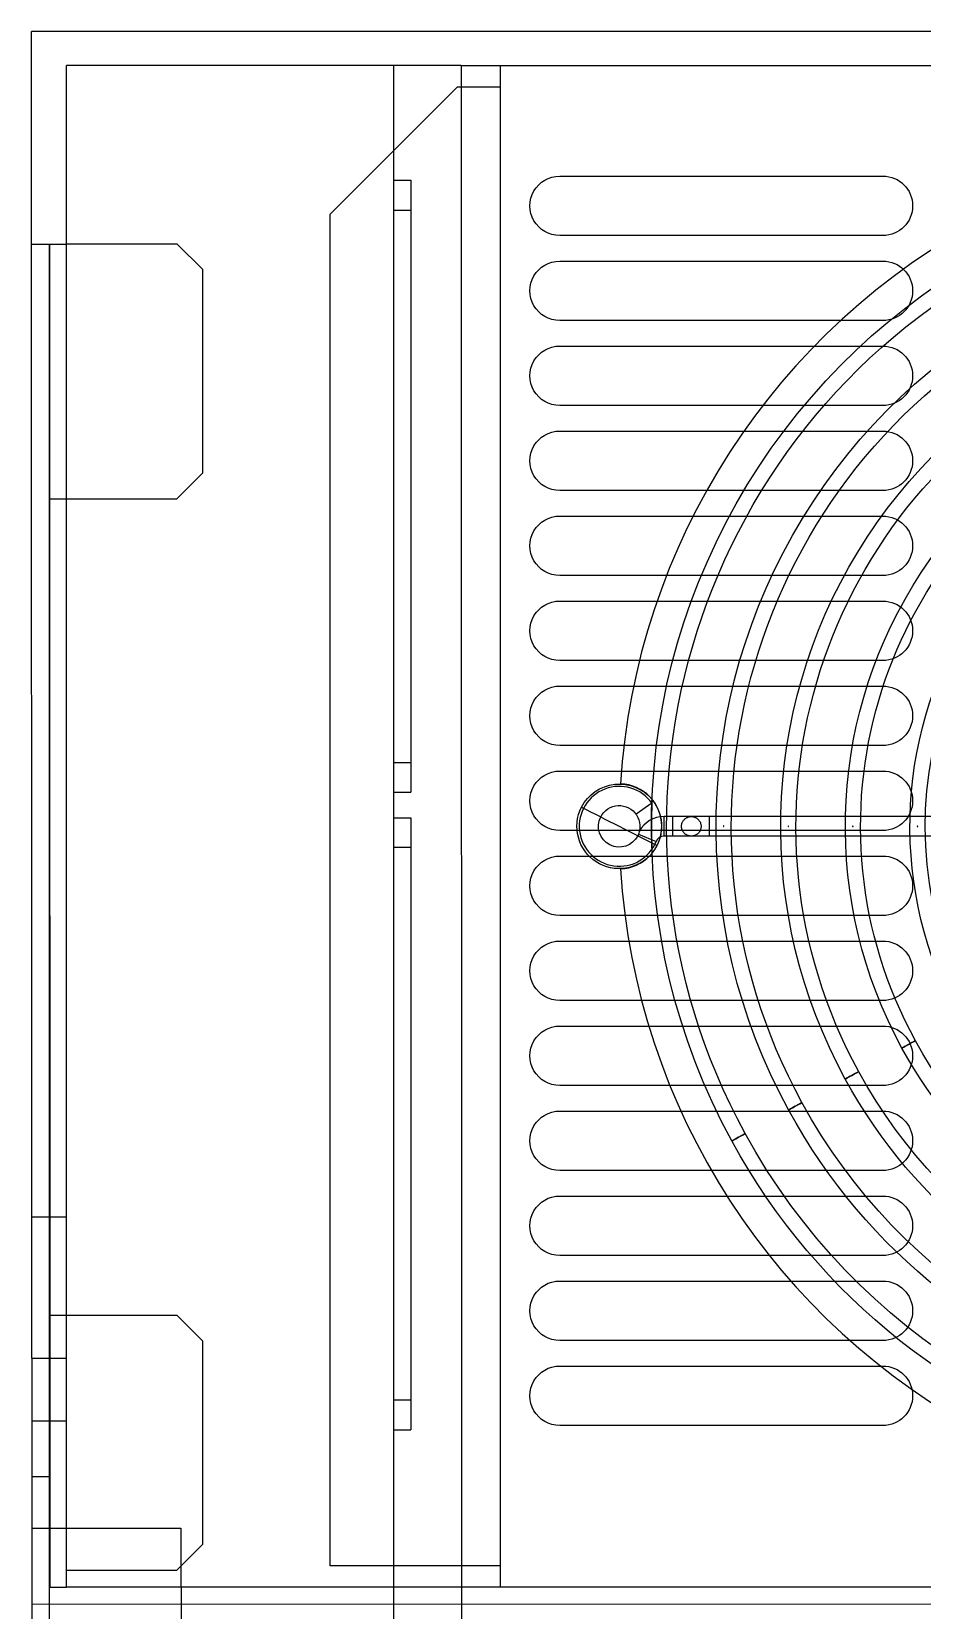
# Model space of a CAD drawing. Extents: x 0 to 320, y 0 to 390.
# Drawn here: x 10.2 to 115, y 204.2 to 390 of the extents above; entities that cross this region are included whole.
import ezdxf

# ---------------------------------------------------------------- set-up
doc = ezdxf.new("R2010")
doc.units = 0
doc.layers.add('-15N-THT. THIẾT BỊ ĐÓNG MỞ', color=40, linetype='CONTINUOUS')

# ---------------------------------------------------------------- blocks, each defined once
blk = doc.blocks.new('06 - N - SC VSD CHIẾU TRÊN ATV630C11~C16N4')
at = {"layer": '-15N-THT. THIẾT BỊ ĐÓNG MỞ'}
for p, q in [((149.59, 390), (-149.78, 390)), ((-149.74, 233.92), (-149.78, 390)), ((-145.68, 207), (-145.68, 386)), ((-99.28, 386), (-145.68, 386)), ((-107.18, 14.97), (-107.18, 386)), ((-99.28, 386), (99.72, 386)), ((-99.28, 386), (-99.2, 65)), ((-94.68, 386), (-94.68, 386)), ((-94.68, 386), (-94.68, 207)), ((-114.68, 368.5), (-99.68, 383.5)), ((-99.68, 383.5), (-94.68, 383.5)), ((-99.68, 383.5), (-99.68, 383.5)), ((-94.68, 383.5), (-94.68, 383.5)), ((-107.18, 372.5), (-105.18, 372.5)), ((-105.18, 372.5), (-105.18, 300.5)), ((-87.68, 373), (-49.68, 373)), ((-87.68, 373), (-87.68, 373)), ((-49.68, 373), (-49.68, 373)), ((-114.68, 209.5), (-114.68, 368.5)), ((-114.68, 368.5), (-114.68, 368.5)), ((-107.18, 369), (-105.18, 369)), ((-49.68, 366), (-87.68, 366)), ((-87.68, 366), (-87.68, 366)), ((-49.68, 366), (-49.68, 366)), ((-149.77, 365), (-149.77, 365)), ((-149.77, 365), (-145.68, 365)), ((-147.68, 365), (-147.68, 365)), ((-147.68, 19.47), (-147.68, 365)), ((-147.68, 365), (-147.64, 207)), ((-145.68, 365), (-145.68, 365)), ((-145.68, 365), (-145.68, 365)), ((-132.65, 365), (-145.68, 365)), ((-132.65, 365), (-132.65, 365)), ((-129.68, 362.04), (-132.65, 365)), ((-87.68, 363), (-49.68, 363)), ((-87.68, 363), (-87.68, 363)), ((-49.68, 363), (-49.68, 363)), ((-129.68, 362.04), (-129.68, 338.06)), ((-129.68, 362.04), (-129.68, 362.04)), ((-49.68, 356), (-87.68, 356)), ((-87.68, 356), (-87.68, 356)), ((-49.68, 356), (-49.68, 356)), ((-87.68, 353), (-49.68, 353)), ((-87.68, 353), (-87.68, 353)), ((-49.68, 353), (-49.68, 353)), ((-49.68, 346), (-87.68, 346)), ((-87.68, 346), (-87.68, 346)), ((-49.68, 346), (-49.68, 346)), ((-87.68, 343), (-49.68, 343)), ((-87.68, 343), (-87.68, 343)), ((-49.68, 343), (-49.68, 343)), ((-132.74, 335), (-129.68, 338.06)), ((-129.68, 338.06), (-129.68, 338.06)), ((-147.68, 335), (-147.68, 335)), ((-147.68, 335), (-147.68, 335)), ((-132.74, 335), (-147.68, 335)), ((-145.68, 335), (-145.68, 335)), ((-132.74, 335), (-132.74, 335)), ((-49.68, 336), (-87.68, 336)), ((-87.68, 336), (-87.68, 336)), ((-49.68, 336), (-49.68, 336)), ((-87.68, 333), (-49.68, 333)), ((-87.68, 333), (-87.68, 333)), ((-49.68, 333), (-49.68, 333)), ((-49.68, 326), (-87.68, 326)), ((-87.68, 326), (-87.68, 326)), ((-49.68, 326), (-49.68, 326)), ((-87.68, 323), (-49.68, 323)), ((-87.68, 323), (-87.68, 323)), ((-49.68, 323), (-49.68, 323)), ((-49.68, 316), (-87.68, 316)), ((-87.68, 316), (-87.68, 316)), ((-49.68, 316), (-49.68, 316)), ((-87.68, 313), (-49.68, 313)), ((-87.68, 313), (-87.68, 313)), ((-49.68, 313), (-49.68, 313)), ((-49.68, 306), (-87.68, 306)), ((-87.68, 306), (-87.68, 306)), ((-49.68, 306), (-49.68, 306)), ((-107.18, 304), (-105.18, 304)), ((-87.68, 303), (-49.68, 303)), ((-87.68, 303), (-87.68, 303)), ((-49.68, 303), (-49.68, 303)), ((-80.53, 301.5), (-80.53, 301.5)), ((-107.18, 300.5), (-105.18, 300.5)), ((-76.85, 299.22), (-78.69, 297.91)), ((-76.83, 299.65), (-76.86, 298.75)), ((-76.83, 299.65), (-76.79, 299.6)), ((-76.79, 299.6), (-76.73, 299.53)), ((-76.73, 299.53), (-76.65, 299.42)), ((-76.65, 299.42), (-76.57, 299.31)), ((-76.57, 299.31), (-76.49, 299.18)), ((-76.49, 299.18), (-76.4, 299.04)), ((-107.18, 297.5), (-105.18, 297.5)), ((-105.18, 297.5), (-105.18, 225.5)), ((-85.13, 298.75), (-85.13, 298.75)), ((-82.86, 297.6), (-82.86, 297.6)), ((-82.86, 297.6), (-82.86, 297.6)), ((-76.88, 297.85), (-76.89, 296.95)), ((-76.86, 298.75), (-76.88, 297.85)), ((-76.4, 299.04), (-76.32, 298.89)), ((-76.32, 298.89), (-76.24, 298.74)), ((-76.24, 298.74), (-76.16, 298.59)), ((-76.16, 298.59), (-76.09, 298.43)), ((-76.09, 298.43), (-76.03, 298.27)), ((-76.03, 298.27), (-75.97, 298.11)), ((-75.97, 298.11), (-75.92, 297.94)), ((-75.92, 297.94), (-75.87, 297.78)), ((-75.87, 297.78), (-75.83, 297.61)), ((-75.83, 297.61), (-75.79, 297.44)), ((-75.79, 297.44), (-75.76, 297.27)), ((-75.76, 297.27), (-75.74, 297.1)), ((-75.41, 295.35), (-75.41, 297.65)), ((-74.36, 297.65), (-75.41, 297.65)), ((-74.36, 295.35), (-74.36, 297.65)), ((-72.21, 297.65), (-74.36, 297.65)), ((-73.16, 297.15), (-73.11, 297.21)), ((-73.11, 297.21), (-73.06, 297.27)), ((-73.06, 297.27), (-73.01, 297.32)), ((-73.01, 297.32), (-72.96, 297.37)), ((-72.96, 297.37), (-72.9, 297.42)), ((-72.9, 297.42), (-72.84, 297.46)), ((-72.84, 297.46), (-72.78, 297.49)), ((-72.78, 297.49), (-72.73, 297.53)), ((-72.73, 297.53), (-72.67, 297.55)), ((-72.67, 297.55), (-72.61, 297.58)), ((-72.61, 297.58), (-72.55, 297.6)), ((-72.55, 297.6), (-72.49, 297.61)), ((-72.49, 297.61), (-72.43, 297.63)), ((-72.43, 297.63), (-72.37, 297.64)), ((-72.37, 297.64), (-72.32, 297.64)), ((-72.32, 297.64), (-72.26, 297.65)), ((-72.26, 297.65), (-72.21, 297.65)), ((-72.21, 297.65), (-72.15, 297.65)), ((-8, 297.65), (-72.21, 297.65)), ((-72.15, 297.65), (-72.1, 297.64)), ((-72.1, 297.64), (-72.04, 297.64)), ((-72.04, 297.64), (-71.98, 297.63)), ((-71.98, 297.63), (-71.92, 297.61)), ((-71.92, 297.61), (-71.86, 297.6)), ((-71.86, 297.6), (-71.81, 297.58)), ((-71.81, 297.58), (-71.75, 297.55)), ((-71.75, 297.55), (-71.69, 297.53)), ((-71.69, 297.53), (-71.63, 297.49)), ((-71.63, 297.49), (-71.57, 297.46)), ((-71.57, 297.46), (-71.51, 297.42)), ((-71.51, 297.42), (-71.46, 297.37)), ((-71.46, 297.37), (-71.4, 297.32)), ((-71.4, 297.32), (-71.35, 297.27)), ((-71.35, 297.27), (-71.3, 297.21)), ((-71.3, 297.21), (-71.26, 297.15)), ((-70.06, 295.35), (-70.06, 297.65)), ((-49.68, 296), (-87.68, 296)), ((-87.68, 296), (-87.68, 296)), ((-78.51, 295.4), (-78.51, 295.4)), ((-78.51, 295.4), (-78.51, 295.4)), ((-78.42, 295.58), (-76.33, 294.73)), ((-76.89, 296.95), (-76.89, 296.05)), ((-76.89, 296.05), (-76.88, 295.15)), ((-75.83, 295.38), (-75.87, 295.22)), ((-75.8, 295.55), (-75.83, 295.38)), ((-75.77, 295.72), (-75.8, 295.55)), ((-75.74, 295.89), (-75.77, 295.72)), ((-75.74, 297.1), (-75.72, 296.93)), ((-75.72, 296.07), (-75.74, 295.89)), ((-75.72, 296.93), (-75.71, 296.75)), ((-75.71, 296.24), (-75.72, 296.07)), ((-75.71, 296.75), (-75.71, 296.58)), ((-75.71, 296.58), (-75.71, 296.41)), ((-75.71, 296.41), (-75.71, 296.24)), ((-74.36, 295.35), (-75.41, 295.35)), ((-72.21, 295.35), (-74.36, 295.35)), ((-73.36, 296.5), (-73.35, 296.59)), ((-73.35, 296.45), (-73.36, 296.5)), ((-73.35, 296.59), (-73.34, 296.68)), ((-73.35, 296.39), (-73.35, 296.45)), ((-73.34, 296.34), (-73.35, 296.39)), ((-73.34, 296.68), (-73.32, 296.77)), ((-73.33, 296.28), (-73.34, 296.34)), ((-73.32, 296.23), (-73.33, 296.28)), ((-73.32, 296.77), (-73.3, 296.85)), ((-73.31, 296.17), (-73.32, 296.23)), ((-73.29, 296.12), (-73.31, 296.17)), ((-73.3, 296.85), (-73.27, 296.93)), ((-73.27, 296.06), (-73.29, 296.12)), ((-73.27, 296.93), (-73.24, 297.01)), ((-73.24, 296.01), (-73.27, 296.06)), ((-73.24, 297.01), (-73.2, 297.08)), ((-73.22, 295.96), (-73.24, 296.01)), ((-73.19, 295.9), (-73.22, 295.96)), ((-73.2, 297.08), (-73.16, 297.15)), ((-73.16, 295.85), (-73.19, 295.9)), ((-73.12, 295.81), (-73.16, 295.85)), ((-73.08, 295.76), (-73.12, 295.81)), ((-73.04, 295.71), (-73.08, 295.76)), ((-73, 295.67), (-73.04, 295.71)), ((-72.96, 295.63), (-73, 295.67)), ((-72.91, 295.59), (-72.96, 295.63)), ((-72.86, 295.55), (-72.91, 295.59)), ((-72.81, 295.52), (-72.86, 295.55)), ((-72.75, 295.49), (-72.81, 295.52)), ((-72.7, 295.46), (-72.75, 295.49)), ((-72.64, 295.43), (-72.7, 295.46)), ((-72.58, 295.41), (-72.64, 295.43)), ((-72.52, 295.39), (-72.58, 295.41)), ((-72.46, 295.38), (-72.52, 295.39)), ((-72.4, 295.37), (-72.46, 295.38)), ((-72.33, 295.36), (-72.4, 295.37)), ((-72.27, 295.35), (-72.33, 295.36)), ((-72.21, 295.35), (-72.27, 295.35)), ((-72.14, 295.35), (-72.21, 295.35)), ((-8, 295.35), (-72.21, 295.35)), ((-72.08, 295.36), (-72.14, 295.35)), ((-72.02, 295.37), (-72.08, 295.36)), ((-71.95, 295.38), (-72.02, 295.37)), ((-71.89, 295.39), (-71.95, 295.38)), ((-71.83, 295.41), (-71.89, 295.39)), ((-71.77, 295.43), (-71.83, 295.41)), ((-71.72, 295.46), (-71.77, 295.43)), ((-71.66, 295.49), (-71.72, 295.46)), ((-71.61, 295.52), (-71.66, 295.49)), ((-71.55, 295.55), (-71.61, 295.52)), ((-71.5, 295.59), (-71.55, 295.55)), ((-71.46, 295.63), (-71.5, 295.59)), ((-71.41, 295.67), (-71.46, 295.63)), ((-71.37, 295.71), (-71.41, 295.67)), ((-71.33, 295.76), (-71.37, 295.71)), ((-71.29, 295.81), (-71.33, 295.76)), ((-71.26, 295.85), (-71.29, 295.81)), ((-71.26, 297.15), (-71.21, 297.08)), ((-71.22, 295.9), (-71.26, 295.85)), ((-71.19, 295.96), (-71.22, 295.9)), ((-71.21, 297.08), (-71.17, 297.01)), ((-71.17, 296.01), (-71.19, 295.96)), ((-71.17, 297.01), (-71.14, 296.93)), ((-71.14, 296.06), (-71.17, 296.01)), ((-71.14, 296.93), (-71.11, 296.85)), ((-71.12, 296.12), (-71.14, 296.06)), ((-71.11, 296.17), (-71.12, 296.12)), ((-71.11, 296.85), (-71.09, 296.77)), ((-71.09, 296.23), (-71.11, 296.17)), ((-71.09, 296.77), (-71.07, 296.68)), ((-71.08, 296.28), (-71.09, 296.23)), ((-71.07, 296.34), (-71.08, 296.28)), ((-71.07, 296.68), (-71.06, 296.59)), ((-71.06, 296.39), (-71.07, 296.34)), ((-71.06, 296.59), (-71.06, 296.5)), ((-71.06, 296.5), (-71.06, 296.45)), ((-71.06, 296.45), (-71.06, 296.39)), ((-68.43, 296.52), (-68.43, 296.52)), ((-68.43, 296.52), (-68.43, 296.51)), ((-68.42, 296.52), (-68.43, 296.52)), ((-68.43, 296.52), (-68.43, 296.52)), ((-68.43, 296.52), (-68.43, 296.52)), ((-68.43, 296.51), (-68.43, 296.51)), ((-68.43, 296.51), (-68.43, 296.51)), ((-68.43, 296.51), (-68.43, 296.51)), ((-68.43, 296.51), (-68.43, 296.51)), ((-68.43, 296.51), (-68.43, 296.5)), ((-68.43, 296.5), (-68.43, 296.5)), ((-68.43, 296.5), (-68.43, 296.5)), ((-68.43, 296.5), (-68.43, 296.5)), ((-68.43, 296.5), (-68.43, 296.5)), ((-68.43, 296.5), (-68.43, 296.49)), ((-68.43, 296.49), (-68.43, 296.49)), ((-68.43, 296.49), (-68.43, 296.49)), ((-68.43, 296.49), (-68.43, 296.49)), ((-68.43, 296.49), (-68.43, 296.48)), ((-68.43, 296.48), (-68.43, 296.48)), ((-68.43, 296.48), (-68.43, 296.48)), ((-68.43, 296.48), (-68.43, 296.48)), ((-68.43, 296.48), (-68.43, 296.48)), ((-68.43, 296.48), (-68.42, 296.48)), ((-68.41, 296.53), (-68.42, 296.53)), ((-68.42, 296.53), (-68.42, 296.53)), ((-68.42, 296.53), (-68.42, 296.53)), ((-68.42, 296.53), (-68.42, 296.53)), ((-68.42, 296.53), (-68.42, 296.53)), ((-68.42, 296.53), (-68.42, 296.52)), ((-68.42, 296.48), (-68.42, 296.47)), ((-68.42, 296.47), (-68.42, 296.47)), ((-68.42, 296.47), (-68.42, 296.47)), ((-68.42, 296.47), (-68.42, 296.47)), ((-68.42, 296.47), (-68.42, 296.47)), ((-68.42, 296.47), (-68.41, 296.47)), ((-68.4, 296.54), (-68.41, 296.54)), ((-68.41, 296.54), (-68.41, 296.54)), ((-68.41, 296.54), (-68.41, 296.54)), ((-68.41, 296.54), (-68.41, 296.53)), ((-68.41, 296.53), (-68.41, 296.53)), ((-68.41, 296.47), (-68.41, 296.47)), ((-68.41, 296.47), (-68.41, 296.46)), ((-68.41, 296.46), (-68.41, 296.46)), ((-68.41, 296.46), (-68.41, 296.46)), ((-68.41, 296.46), (-68.4, 296.46)), ((-68.39, 296.54), (-68.4, 296.54)), ((-68.4, 296.54), (-68.4, 296.54)), ((-68.4, 296.54), (-68.4, 296.54)), ((-68.4, 296.54), (-68.4, 296.54)), ((-68.4, 296.54), (-68.4, 296.54)), ((-68.4, 296.46), (-68.4, 296.46)), ((-68.4, 296.46), (-68.4, 296.46)), ((-68.4, 296.46), (-68.4, 296.46)), ((-68.4, 296.46), (-68.4, 296.46)), ((-68.4, 296.46), (-68.39, 296.46)), ((-68.39, 296.53), (-68.39, 296.54)), ((-68.39, 296.54), (-68.39, 296.54)), ((-68.39, 296.54), (-68.39, 296.54)), ((-68.39, 296.54), (-68.39, 296.54)), ((-68.38, 296.53), (-68.39, 296.53)), ((-68.39, 296.46), (-68.39, 296.47)), ((-68.39, 296.47), (-68.38, 296.47)), ((-68.39, 296.46), (-68.39, 296.46)), ((-68.39, 296.46), (-68.39, 296.46)), ((-68.39, 296.46), (-68.39, 296.46)), ((-68.37, 296.52), (-68.38, 296.53)), ((-68.38, 296.53), (-68.38, 296.53)), ((-68.38, 296.53), (-68.38, 296.53)), ((-68.38, 296.53), (-68.38, 296.53)), ((-68.38, 296.53), (-68.38, 296.53)), ((-68.38, 296.53), (-68.38, 296.53)), ((-68.38, 296.47), (-68.37, 296.48)), ((-68.38, 296.47), (-68.38, 296.47)), ((-68.38, 296.47), (-68.38, 296.47)), ((-68.38, 296.47), (-68.38, 296.47)), ((-68.38, 296.47), (-68.38, 296.47)), ((-68.38, 296.47), (-68.38, 296.47)), ((-68.37, 296.51), (-68.37, 296.52)), ((-68.37, 296.52), (-68.37, 296.52)), ((-68.37, 296.52), (-68.37, 296.52)), ((-68.37, 296.52), (-68.37, 296.52)), ((-68.37, 296.52), (-68.37, 296.52)), ((-68.37, 296.52), (-68.37, 296.52)), ((-68.37, 296.5), (-68.37, 296.51)), ((-68.37, 296.51), (-68.37, 296.51)), ((-68.37, 296.51), (-68.37, 296.51)), ((-68.37, 296.51), (-68.37, 296.51)), ((-68.37, 296.49), (-68.37, 296.5)), ((-68.37, 296.5), (-68.37, 296.5)), ((-68.37, 296.5), (-68.37, 296.5)), ((-68.37, 296.5), (-68.37, 296.5)), ((-68.37, 296.5), (-68.37, 296.5)), ((-68.37, 296.48), (-68.37, 296.49)), ((-68.37, 296.49), (-68.37, 296.49)), ((-68.37, 296.49), (-68.37, 296.49)), ((-68.37, 296.49), (-68.37, 296.49)), ((-68.37, 296.49), (-68.37, 296.49)), ((-68.37, 296.48), (-68.37, 296.48)), ((-68.37, 296.48), (-68.37, 296.48)), ((-68.37, 296.48), (-68.37, 296.48)), ((-68.37, 296.48), (-68.37, 296.48)), ((-60.83, 296.52), (-60.83, 296.52)), ((-60.83, 296.52), (-60.83, 296.51)), ((-60.82, 296.52), (-60.83, 296.52)), ((-60.83, 296.52), (-60.83, 296.52)), ((-60.83, 296.51), (-60.83, 296.51)), ((-60.83, 296.51), (-60.83, 296.51)), ((-60.83, 296.51), (-60.83, 296.51)), ((-60.83, 296.51), (-60.83, 296.51)), ((-60.83, 296.51), (-60.83, 296.5)), ((-60.83, 296.5), (-60.83, 296.5)), ((-60.83, 296.5), (-60.83, 296.5)), ((-60.83, 296.5), (-60.83, 296.5)), ((-60.83, 296.5), (-60.83, 296.5)), ((-60.83, 296.5), (-60.83, 296.49)), ((-60.83, 296.49), (-60.83, 296.49)), ((-60.83, 296.49), (-60.83, 296.49)), ((-60.83, 296.49), (-60.83, 296.49)), ((-60.83, 296.49), (-60.83, 296.49)), ((-60.83, 296.49), (-60.83, 296.48)), ((-60.83, 296.48), (-60.83, 296.48)), ((-60.83, 296.48), (-60.83, 296.48)), ((-60.83, 296.48), (-60.82, 296.48)), ((-60.81, 296.53), (-60.82, 296.53)), ((-60.82, 296.53), (-60.82, 296.53)), ((-60.82, 296.53), (-60.82, 296.53)), ((-60.82, 296.53), (-60.82, 296.53)), ((-60.82, 296.53), (-60.82, 296.52)), ((-60.82, 296.52), (-60.82, 296.52)), ((-60.82, 296.52), (-60.82, 296.52)), ((-60.82, 296.48), (-60.82, 296.48)), ((-60.82, 296.48), (-60.82, 296.48)), ((-60.82, 296.48), (-60.82, 296.47)), ((-60.82, 296.47), (-60.82, 296.47)), ((-60.82, 296.47), (-60.82, 296.47)), ((-60.82, 296.47), (-60.82, 296.47)), ((-60.82, 296.47), (-60.81, 296.47)), ((-60.8, 296.53), (-60.81, 296.53)), ((-60.81, 296.53), (-60.81, 296.53)), ((-60.81, 296.53), (-60.81, 296.53)), ((-60.81, 296.53), (-60.81, 296.53)), ((-60.81, 296.53), (-60.81, 296.53)), ((-60.81, 296.47), (-60.81, 296.47)), ((-60.81, 296.47), (-60.81, 296.47)), ((-60.81, 296.47), (-60.81, 296.47)), ((-60.81, 296.47), (-60.81, 296.47)), ((-60.81, 296.47), (-60.8, 296.47)), ((-60.79, 296.53), (-60.8, 296.54)), ((-60.8, 296.54), (-60.8, 296.54)), ((-60.8, 296.54), (-60.8, 296.54)), ((-60.8, 296.54), (-60.8, 296.54)), ((-60.8, 296.54), (-60.8, 296.53)), ((-60.8, 296.47), (-60.8, 296.46)), ((-60.8, 296.46), (-60.79, 296.47)), ((-60.8, 296.46), (-60.8, 296.46)), ((-60.8, 296.46), (-60.8, 296.46)), ((-60.8, 296.46), (-60.8, 296.46)), ((-60.78, 296.53), (-60.79, 296.53)), ((-60.79, 296.53), (-60.79, 296.53)), ((-60.79, 296.53), (-60.79, 296.53)), ((-60.79, 296.53), (-60.79, 296.53)), ((-60.79, 296.53), (-60.79, 296.53)), ((-60.79, 296.53), (-60.79, 296.53)), ((-60.79, 296.47), (-60.79, 296.47)), ((-60.79, 296.47), (-60.79, 296.47)), ((-60.79, 296.47), (-60.79, 296.47)), ((-60.79, 296.47), (-60.79, 296.47)), ((-60.79, 296.47), (-60.79, 296.47)), ((-60.79, 296.47), (-60.78, 296.47)), ((-60.78, 296.52), (-60.78, 296.53)), ((-60.78, 296.53), (-60.78, 296.53)), ((-60.78, 296.53), (-60.78, 296.53)), ((-60.78, 296.53), (-60.78, 296.53)), ((-60.77, 296.52), (-60.78, 296.52)), ((-60.78, 296.52), (-60.78, 296.52)), ((-60.78, 296.47), (-60.78, 296.48)), ((-60.78, 296.48), (-60.78, 296.48)), ((-60.78, 296.48), (-60.77, 296.48)), ((-60.78, 296.47), (-60.78, 296.47)), ((-60.78, 296.47), (-60.78, 296.47)), ((-60.78, 296.47), (-60.78, 296.47)), ((-60.77, 296.51), (-60.77, 296.52)), ((-60.77, 296.52), (-60.77, 296.52)), ((-60.77, 296.52), (-60.77, 296.52)), ((-60.77, 296.52), (-60.77, 296.52)), ((-60.77, 296.5), (-60.77, 296.51)), ((-60.77, 296.51), (-60.77, 296.51)), ((-60.77, 296.51), (-60.77, 296.51)), ((-60.77, 296.51), (-60.77, 296.51)), ((-60.77, 296.51), (-60.77, 296.51)), ((-60.77, 296.49), (-60.77, 296.5)), ((-60.77, 296.5), (-60.77, 296.5)), ((-60.77, 296.5), (-60.77, 296.5)), ((-60.77, 296.5), (-60.77, 296.5)), ((-60.77, 296.5), (-60.77, 296.5)), ((-60.77, 296.48), (-60.77, 296.49)), ((-60.77, 296.49), (-60.77, 296.49)), ((-60.77, 296.49), (-60.77, 296.49)), ((-60.77, 296.49), (-60.77, 296.49)), ((-60.77, 296.49), (-60.77, 296.49)), ((-60.77, 296.48), (-60.77, 296.48)), ((-60.77, 296.48), (-60.77, 296.48)), ((-60.77, 296.48), (-60.77, 296.48)), ((-53.22, 296.52), (-53.23, 296.51)), ((-53.23, 296.51), (-53.23, 296.51)), ((-53.23, 296.51), (-53.23, 296.51)), ((-53.23, 296.51), (-53.23, 296.51)), ((-53.23, 296.51), (-53.23, 296.51)), ((-53.23, 296.51), (-53.23, 296.51)), ((-53.23, 296.51), (-53.23, 296.5)), ((-53.23, 296.5), (-53.23, 296.5)), ((-53.23, 296.5), (-53.23, 296.5)), ((-53.23, 296.5), (-53.23, 296.5)), ((-53.23, 296.5), (-53.23, 296.5)), ((-53.23, 296.5), (-53.23, 296.49)), ((-53.23, 296.49), (-53.23, 296.49)), ((-53.23, 296.49), (-53.23, 296.49)), ((-53.23, 296.49), (-53.23, 296.49)), ((-53.23, 296.49), (-53.23, 296.49)), ((-53.23, 296.49), (-53.23, 296.48)), ((-53.23, 296.48), (-53.22, 296.48)), ((-53.21, 296.53), (-53.22, 296.53)), ((-53.22, 296.53), (-53.22, 296.53)), ((-53.22, 296.53), (-53.22, 296.52)), ((-53.22, 296.52), (-53.22, 296.52)), ((-53.22, 296.52), (-53.22, 296.52)), ((-53.22, 296.52), (-53.22, 296.52)), ((-53.22, 296.52), (-53.22, 296.52)), ((-53.22, 296.52), (-53.22, 296.52)), ((-53.22, 296.48), (-53.22, 296.48)), ((-53.22, 296.48), (-53.22, 296.48)), ((-53.22, 296.48), (-53.22, 296.48)), ((-53.22, 296.48), (-53.22, 296.48)), ((-53.22, 296.48), (-53.22, 296.48)), ((-53.22, 296.48), (-53.22, 296.47)), ((-53.22, 296.47), (-53.22, 296.47)), ((-53.22, 296.47), (-53.21, 296.47)), ((-53.2, 296.53), (-53.21, 296.53)), ((-53.21, 296.53), (-53.21, 296.53)), ((-53.21, 296.53), (-53.21, 296.53)), ((-53.21, 296.53), (-53.21, 296.53)), ((-53.21, 296.53), (-53.21, 296.53)), ((-53.21, 296.53), (-53.21, 296.53)), ((-53.21, 296.47), (-53.21, 296.47)), ((-53.21, 296.47), (-53.21, 296.47)), ((-53.21, 296.47), (-53.21, 296.47)), ((-53.21, 296.47), (-53.21, 296.47)), ((-53.21, 296.47), (-53.21, 296.47)), ((-53.21, 296.47), (-53.2, 296.47)), ((-53.19, 296.53), (-53.2, 296.53)), ((-53.2, 296.53), (-53.2, 296.53)), ((-53.2, 296.53), (-53.2, 296.53)), ((-53.2, 296.53), (-53.2, 296.53)), ((-53.2, 296.53), (-53.2, 296.53)), ((-53.2, 296.53), (-53.2, 296.53)), ((-53.2, 296.47), (-53.2, 296.47)), ((-53.2, 296.47), (-53.2, 296.47)), ((-53.2, 296.47), (-53.2, 296.47)), ((-53.2, 296.47), (-53.2, 296.47)), ((-53.2, 296.47), (-53.19, 296.47)), ((-53.18, 296.53), (-53.19, 296.53)), ((-53.19, 296.53), (-53.19, 296.53)), ((-53.19, 296.53), (-53.19, 296.53)), ((-53.19, 296.53), (-53.19, 296.53)), ((-53.19, 296.53), (-53.19, 296.53)), ((-53.19, 296.47), (-53.19, 296.47)), ((-53.19, 296.47), (-53.19, 296.47)), ((-53.19, 296.47), (-53.19, 296.47)), ((-53.19, 296.47), (-53.19, 296.47)), ((-53.19, 296.47), (-53.19, 296.47)), ((-53.19, 296.47), (-53.18, 296.47)), ((-53.18, 296.52), (-53.18, 296.53)), ((-53.18, 296.53), (-53.18, 296.53)), ((-53.18, 296.53), (-53.18, 296.53)), ((-53.17, 296.52), (-53.18, 296.52)), ((-53.18, 296.52), (-53.18, 296.52)), ((-53.18, 296.52), (-53.18, 296.52)), ((-53.18, 296.52), (-53.18, 296.52)), ((-53.18, 296.52), (-53.18, 296.52)), ((-53.18, 296.47), (-53.18, 296.48)), ((-53.18, 296.48), (-53.18, 296.48)), ((-53.18, 296.48), (-53.18, 296.48)), ((-53.18, 296.48), (-53.18, 296.48)), ((-53.18, 296.48), (-53.18, 296.48)), ((-53.18, 296.48), (-53.17, 296.48)), ((-53.18, 296.47), (-53.18, 296.47)), ((-53.18, 296.47), (-53.18, 296.47)), ((-53.17, 296.51), (-53.17, 296.52)), ((-53.17, 296.52), (-53.17, 296.52)), ((-53.17, 296.5), (-53.17, 296.51)), ((-53.17, 296.51), (-53.17, 296.51)), ((-53.17, 296.51), (-53.17, 296.51)), ((-53.17, 296.51), (-53.17, 296.51)), ((-53.17, 296.51), (-53.17, 296.51)), ((-53.17, 296.49), (-53.17, 296.5)), ((-53.17, 296.5), (-53.17, 296.5)), ((-53.17, 296.5), (-53.17, 296.5)), ((-53.17, 296.5), (-53.17, 296.5)), ((-53.17, 296.5), (-53.17, 296.5)), ((-53.17, 296.48), (-53.17, 296.49)), ((-53.17, 296.49), (-53.17, 296.49)), ((-53.17, 296.49), (-53.17, 296.49)), ((-53.17, 296.49), (-53.17, 296.49)), ((-53.17, 296.49), (-53.17, 296.49)), ((-53.17, 296.49), (-53.17, 296.49)), ((-49.68, 296), (-49.68, 296)), ((-45.62, 296.51), (-45.63, 296.51)), ((-45.63, 296.51), (-45.63, 296.51)), ((-45.63, 296.51), (-45.63, 296.51)), ((-45.63, 296.51), (-45.63, 296.5)), ((-45.63, 296.5), (-45.63, 296.5)), ((-45.63, 296.5), (-45.63, 296.5)), ((-45.63, 296.5), (-45.63, 296.5)), ((-45.63, 296.5), (-45.63, 296.5)), ((-45.63, 296.5), (-45.63, 296.5)), ((-45.63, 296.5), (-45.63, 296.49)), ((-45.63, 296.49), (-45.63, 296.49)), ((-45.63, 296.49), (-45.63, 296.49)), ((-45.63, 296.49), (-45.63, 296.49)), ((-45.63, 296.49), (-45.62, 296.49)), ((-45.61, 296.53), (-45.62, 296.52)), ((-45.62, 296.52), (-45.62, 296.51)), ((-45.62, 296.52), (-45.62, 296.52)), ((-45.62, 296.52), (-45.62, 296.52)), ((-45.62, 296.52), (-45.62, 296.52)), ((-45.62, 296.52), (-45.62, 296.52)), ((-45.62, 296.52), (-45.62, 296.52)), ((-45.62, 296.52), (-45.62, 296.52)), ((-45.62, 296.52), (-45.62, 296.52)), ((-45.62, 296.51), (-45.62, 296.51)), ((-45.62, 296.49), (-45.62, 296.49)), ((-45.62, 296.49), (-45.62, 296.48)), ((-45.62, 296.48), (-45.62, 296.48)), ((-45.62, 296.48), (-45.62, 296.48)), ((-45.62, 296.48), (-45.62, 296.48)), ((-45.62, 296.48), (-45.62, 296.48)), ((-45.62, 296.48), (-45.62, 296.48)), ((-45.62, 296.48), (-45.62, 296.48)), ((-45.62, 296.48), (-45.61, 296.47)), ((-45.6, 296.53), (-45.61, 296.53)), ((-45.61, 296.53), (-45.61, 296.53)), ((-45.61, 296.53), (-45.61, 296.53)), ((-45.61, 296.53), (-45.61, 296.53)), ((-45.61, 296.53), (-45.61, 296.53)), ((-45.61, 296.53), (-45.61, 296.53)), ((-45.61, 296.53), (-45.61, 296.53)), ((-45.61, 296.47), (-45.61, 296.47)), ((-45.61, 296.47), (-45.61, 296.47)), ((-45.61, 296.47), (-45.61, 296.47)), ((-45.61, 296.47), (-45.61, 296.47)), ((-45.61, 296.47), (-45.61, 296.47)), ((-45.61, 296.47), (-45.61, 296.47)), ((-45.61, 296.47), (-45.6, 296.47)), ((-45.59, 296.53), (-45.6, 296.53)), ((-45.6, 296.53), (-45.6, 296.53)), ((-45.6, 296.53), (-45.6, 296.53)), ((-45.6, 296.53), (-45.6, 296.53)), ((-45.6, 296.53), (-45.6, 296.53)), ((-45.6, 296.53), (-45.6, 296.53)), ((-45.6, 296.47), (-45.6, 296.47)), ((-45.6, 296.47), (-45.6, 296.47)), ((-45.6, 296.47), (-45.6, 296.47)), ((-45.6, 296.47), (-45.6, 296.47)), ((-45.6, 296.47), (-45.59, 296.47)), ((-45.58, 296.53), (-45.59, 296.53)), ((-45.59, 296.53), (-45.59, 296.53)), ((-45.59, 296.53), (-45.59, 296.53)), ((-45.59, 296.53), (-45.59, 296.53)), ((-45.59, 296.53), (-45.59, 296.53)), ((-45.59, 296.53), (-45.59, 296.53)), ((-45.59, 296.53), (-45.59, 296.53)), ((-45.59, 296.47), (-45.59, 296.47)), ((-45.59, 296.47), (-45.59, 296.47)), ((-45.59, 296.47), (-45.59, 296.47)), ((-45.59, 296.47), (-45.59, 296.47)), ((-45.59, 296.47), (-45.59, 296.47)), ((-45.59, 296.47), (-45.59, 296.47)), ((-45.59, 296.47), (-45.58, 296.47)), ((-45.58, 296.52), (-45.58, 296.53)), ((-45.58, 296.51), (-45.58, 296.52)), ((-45.58, 296.52), (-45.58, 296.52)), ((-45.58, 296.52), (-45.58, 296.52)), ((-45.58, 296.52), (-45.58, 296.52)), ((-45.58, 296.52), (-45.58, 296.52)), ((-45.58, 296.52), (-45.58, 296.52)), ((-45.58, 296.52), (-45.58, 296.52)), ((-45.58, 296.52), (-45.58, 296.52)), ((-45.57, 296.51), (-45.58, 296.51)), ((-45.58, 296.48), (-45.58, 296.49)), ((-45.58, 296.49), (-45.57, 296.49)), ((-45.58, 296.47), (-45.58, 296.48)), ((-45.58, 296.48), (-45.58, 296.48)), ((-45.58, 296.48), (-45.58, 296.48)), ((-45.58, 296.48), (-45.58, 296.48)), ((-45.58, 296.48), (-45.58, 296.48)), ((-45.58, 296.48), (-45.58, 296.48)), ((-45.58, 296.48), (-45.58, 296.48)), ((-45.57, 296.5), (-45.57, 296.51)), ((-45.57, 296.51), (-45.57, 296.51)), ((-45.57, 296.51), (-45.57, 296.51)), ((-45.57, 296.51), (-45.57, 296.51)), ((-45.57, 296.51), (-45.57, 296.51)), ((-45.57, 296.49), (-45.57, 296.5)), ((-45.57, 296.5), (-45.57, 296.5)), ((-45.57, 296.5), (-45.57, 296.5)), ((-45.57, 296.5), (-45.57, 296.5)), ((-45.57, 296.5), (-45.57, 296.5)), ((-45.57, 296.5), (-45.57, 296.5)), ((-45.57, 296.49), (-45.57, 296.49)), ((-45.57, 296.49), (-45.57, 296.49)), ((-45.57, 296.49), (-45.57, 296.49)), ((-45.57, 296.49), (-45.57, 296.49)), ((-105.18, 294), (-107.18, 294)), ((-76.88, 295.15), (-76.86, 294.25)), ((-76.86, 294.25), (-76.83, 293.35)), ((-76.72, 293.48), (-76.7, 293.51)), ((-76.7, 293.51), (-76.67, 293.55)), ((-76.67, 293.55), (-76.65, 293.59)), ((-76.65, 293.59), (-76.62, 293.63)), ((-76.62, 293.63), (-76.59, 293.67)), ((-76.59, 293.67), (-76.56, 293.71)), ((-76.56, 293.71), (-76.53, 293.76)), ((-76.53, 293.76), (-76.5, 293.8)), ((-76.5, 293.8), (-76.47, 293.85)), ((-76.47, 293.85), (-76.44, 293.9)), ((-76.44, 293.9), (-76.41, 293.94)), ((-76.41, 293.94), (-76.38, 293.99)), ((-76.38, 293.99), (-76.35, 294.04)), ((-76.35, 294.04), (-76.32, 294.09)), ((-76.32, 294.09), (-76.3, 294.15)), ((-76.3, 294.15), (-76.27, 294.2)), ((-76.27, 294.2), (-76.24, 294.25)), ((-76.17, 294.41), (-76.24, 294.25)), ((-76.24, 294.25), (-76.24, 294.25)), ((-76.1, 294.56), (-76.17, 294.41)), ((-76.03, 294.72), (-76.1, 294.56)), ((-75.97, 294.89), (-76.03, 294.72)), ((-75.92, 295.05), (-75.97, 294.89)), ((-75.87, 295.22), (-75.92, 295.05)), ((-87.68, 293), (-49.68, 293)), ((-87.68, 293), (-87.68, 293)), ((-76.83, 293.35), (-76.82, 293.36)), ((-76.82, 293.36), (-76.8, 293.38)), ((-76.8, 293.38), (-76.79, 293.4)), ((-76.79, 293.4), (-76.77, 293.42)), ((-76.77, 293.42), (-76.75, 293.45)), ((-76.75, 293.45), (-76.72, 293.48)), ((-49.68, 293), (-49.68, 293)), ((-80.53, 291.5), (-80.53, 291.5)), ((-49.68, 286), (-87.68, 286)), ((-87.68, 286), (-87.68, 286)), ((-49.68, 286), (-49.68, 286)), ((-87.68, 283), (-49.68, 283)), ((-87.68, 283), (-87.68, 283)), ((-49.68, 283), (-49.68, 283)), ((-49.68, 276), (-87.68, 276)), ((-87.68, 276), (-87.68, 276)), ((-49.68, 276), (-49.68, 276)), ((-87.68, 273), (-49.68, 273)), ((-87.68, 273), (-87.68, 273)), ((-49.68, 273), (-49.68, 273)), ((-49.68, 266), (-87.68, 266)), ((-87.68, 266), (-87.68, 266)), ((-49.68, 266), (-49.68, 266)), ((-87.68, 263), (-49.68, 263)), ((-87.68, 263), (-87.68, 263)), ((-49.68, 263), (-49.68, 263)), ((-49.68, 256), (-87.68, 256)), ((-87.68, 256), (-87.68, 256)), ((-49.68, 256), (-49.68, 256)), ((-87.68, 253), (-49.68, 253)), ((-87.68, 253), (-87.68, 253)), ((-49.68, 253), (-49.68, 253)), ((-145.68, 250.5), (-149.75, 250.5)), ((-49.68, 246), (-87.68, 246)), ((-87.68, 246), (-87.68, 246)), ((-49.68, 246), (-49.68, 246)), ((-87.68, 243), (-49.68, 243)), ((-87.68, 243), (-87.68, 243)), ((-49.68, 243), (-49.68, 243)), ((-147.68, 239), (-147.68, 239)), ((-147.68, 239), (-132.7, 239)), ((-147.65, 239), (-147.65, 239)), ((-145.68, 239), (-145.68, 239)), ((-132.7, 239), (-132.7, 239)), ((-132.7, 239), (-129.68, 235.98)), ((-129.68, 235.98), (-129.68, 212.01)), ((-129.68, 235.98), (-129.68, 235.98)), ((-49.68, 236), (-87.68, 236)), ((-87.68, 236), (-87.68, 236)), ((-49.68, 236), (-49.68, 236)), ((-149.74, 233.92), (-149.74, 233.02)), ((-149.74, 233.92), (-149.74, 233.92)), ((-149.74, 233.92), (-145.68, 233.92)), ((-149.74, 233.02), (-149.74, 232.13)), ((-145.68, 233.92), (-145.68, 233.92)), ((-87.68, 233), (-49.68, 233)), ((-87.68, 233), (-87.68, 233)), ((-49.68, 233), (-49.68, 233)), ((-149.74, 232.13), (-149.74, 231.24)), ((-149.74, 231.24), (-149.74, 230.35)), ((-149.74, 230.35), (-149.74, 229.47)), ((-149.74, 229.47), (-149.74, 228.6)), ((-149.74, 228.6), (-149.74, 227.74)), ((-105.18, 229), (-107.18, 229)), ((-149.74, 227.74), (-149.74, 226.89)), ((-149.74, 226.89), (-149.74, 226.06)), ((-145.68, 226.5), (-149.74, 226.5)), ((-149.74, 226.06), (-149.74, 225.24)), ((-149.74, 225.24), (-149.74, 224.44)), ((-107.18, 225.5), (-105.18, 225.5)), ((-49.68, 226), (-87.68, 226)), ((-87.68, 226), (-87.68, 226)), ((-49.68, 226), (-49.68, 226)), ((-149.74, 224.44), (-149.74, 223.66)), ((-149.74, 223.66), (-149.74, 222.9)), ((-149.74, 222.9), (-149.74, 222.17)), ((-149.74, 222.17), (-149.74, 221.45)), ((-149.74, 221.45), (-149.74, 220.76)), ((-149.74, 220.76), (-149.74, 220.1)), ((-149.74, 220.1), (-149.74, 219.47)), ((-149.74, 219.47), (-149.74, 218.86)), ((-149.73, 220), (-147.65, 220)), ((-149.74, 218.86), (-149.74, 218.29)), ((-149.74, 218.29), (-149.74, 217.74)), ((-149.74, 217.74), (-149.74, 217.23)), ((-149.74, 217.23), (-149.74, 216.75)), ((-149.74, 216.75), (-149.74, 216.31)), ((-149.74, 216.31), (-149.74, 215.9)), ((-149.74, 215.9), (-149.74, 215.53)), ((-149.74, 215.53), (-149.74, 215.2)), ((-149.74, 215.2), (-149.74, 214.9)), ((-149.74, 214.9), (-149.74, 214.64)), ((-149.74, 214.64), (-149.74, 214.42)), ((-149.74, 214.42), (-149.74, 214.24)), ((-149.74, 214.24), (-149.74, 214.1)), ((-149.74, 214.1), (-149.74, 214)), ((-149.74, 214), (-149.74, 213.94)), ((-149.74, 213.94), (-149.74, 213.92)), ((-149.74, 213.92), (-132.22, 213.93)), ((-149.74, 213.92), (-149.74, 213.92)), ((-149.74, 213.92), (-149.68, 14.96)), ((-145.68, 213.92), (-145.68, 213.92)), ((-132.22, 213.93), (-132.19, 194.72)), ((-129.68, 212.01), (-132.7, 209)), ((-129.68, 212.01), (-129.68, 212.01)), ((-145.68, 209), (-145.68, 209)), ((-145.68, 209), (-132.7, 209)), ((-132.7, 209), (-132.7, 209)), ((-94.68, 209.5), (-114.68, 209.5)), ((-114.68, 209.5), (-114.68, 209.5)), ((-94.68, 209.5), (-94.68, 209.5)), ((-147.64, 207), (-147.64, 207)), ((-147.64, 207), (-145.68, 207)), ((-145.68, 207), (-145.68, 207)), ((145.68, 207), (-145.68, 207)), ((-94.68, 207), (-94.68, 207)), ((-149.73, 205), (149.64, 205.08))]:
    blk.add_line(p, q, dxfattribs=at)
for centre, radius, start, end in [((0.32, 296.5), 81, 59.0372, 176.4626), ((-80.68, 296.5), 4.7, 35.3616, 337.8401), ((-80.68, 296.5), 5, 271.7687, 88.2313), ((-75.41, 294.35), 3.3, 90, 151.9793), ((-75.41, 294.35), 1, 90, 157.8401), ((0.32, 296.5), 81, 183.5374, 300.9628)]:
    blk.add_arc(centre, radius, start, end, dxfattribs=at)
at = {"layer": '-15N-THT. THIẾT BỊ ĐÓNG MỞ', "extrusion": (0, 0, -1)}
for centre, major_axis, ratio, start_param, end_param in [((0.32, 296.5), (0, -69.61), 1, 1.070796, 4.212389), ((0.32, 296.5), (0, -77.21), 1, 1.070796, 4.212389), ((0.32, 296.5), (0, 67.81), 1, -2.070796, 1.070796), ((-87.68, 369.5), (3.5, 0), 1, 1.570796, 4.712389), ((0.32, 296.5), (0, 75.41), 1, -2.070796, 1.070796), ((-49.68, 369.5), (3.5, 0), 1, -1.570796, 1.570796), ((0.32, 296.5), (0, -62.01), 1, 1.070796, 4.212389), ((-87.68, 359.5), (3.5, 0), 1, 1.570796, 4.712389), ((-49.68, 359.5), (3.5, 0), 1, -1.570796, 1.570796), ((0.32, 296.5), (0, 60.21), 1, -2.070796, 1.070796), ((-87.68, 349.5), (3.5, 0), 1, 1.570796, 4.712389), ((-49.68, 349.5), (3.5, 0), 1, -1.570796, 1.570796), ((0.32, 296.5), (0, -54.41), 1, 1.070796, 4.212389), ((0.32, 296.5), (0, 52.61), 1, -2.070796, 1.070796), ((0.32, 296.5), (0, -46.81), 1, 1.070796, 4.212389), ((-87.68, 339.5), (3.5, 0), 1, 1.570796, 4.712389), ((-49.68, 339.5), (3.5, 0), 1, -1.570796, 1.570796), ((0.32, 296.5), (0, 45.01), 1, -2.070796, 1.070796), ((-87.68, 329.5), (3.5, 0), 1, 1.570796, 4.712389), ((0.32, 296.5), (0, -77.21), 1, -2.070796, 1.070796), ((0.32, 296.5), (0, 75.41), 1, 1.070796, 4.212389), ((-49.68, 329.5), (3.5, 0), 1, -1.570796, 1.570796), ((0.32, 296.5), (0, -69.61), 1, -2.070796, 1.070796), ((0.32, 296.5), (0, 67.81), 1, 1.070796, 4.212389), ((0.32, 296.5), (0, -62.01), 1, -2.070796, 1.070796), ((0.32, 296.5), (0, 60.21), 1, 1.070796, 4.212389), ((-87.68, 319.5), (3.5, 0), 1, 1.570796, 4.712389), ((-49.68, 319.5), (3.5, 0), 1, -1.570796, 1.570796), ((0.32, 296.5), (0, -54.41), 1, -2.070796, 1.070796), ((0.32, 296.5), (0, 52.61), 1, 1.070796, 4.212389), ((-87.68, 309.5), (3.5, 0), 1, 1.570796, 4.712389), ((-49.68, 309.5), (3.5, 0), 1, -1.570796, 1.570796), ((-87.68, 299.5), (3.5, 0), 1, 1.570796, 4.712389), ((-49.68, 299.5), (3.5, 0), 1, -1.570796, 1.570796), ((-80.68, 296.5), (-3.52, 3.52), 1, 5.966445, 7.95498), ((-80.68, 296.5), (-0.76, 2.32), 0.999556, -0.78562, 2.355973), ((-80.68, 296.5), (-3.52, 3.52), 1, 3.040594, 5.966445), ((-80.68, 296.5), (-13.38, 6.78), 0.000002, 1.232368, 1.5708), ((-80.68, 296.5), (-0.76, 2.32), 0.999556, 2.355973, 5.497565), ((-80.68, 296.5), (13.38, -6.78), 0.000002, -1.570792, -1.23236), ((-87.68, 289.5), (3.5, 0), 1, 1.570796, 4.712389), ((-49.68, 289.5), (3.5, 0), 1, -1.570796, 1.570796), ((-87.68, 279.5), (3.5, 0), 1, 1.570796, 4.712389), ((-49.68, 279.5), (3.5, 0), 1, -1.570796, 1.570796), ((-87.68, 269.5), (3.5, 0), 1, 1.570796, 4.712389), ((-49.68, 269.5), (3.5, 0), 1, -1.570796, 1.570796), ((-46.65, 270.84), (-0.79, -0.431), 0.000002, 3.141589, 6.283185), ((-46.65, 270.84), (-0.79, -0.431), 0.000002, 0, 3.141584), ((-53.32, 267.2), (-0.79, -0.431), 0.000002, 3.141589, 6.283185), ((-53.32, 267.2), (-0.79, -0.431), 0.000002, 0, 3.141584), ((-59.99, 263.56), (-0.79, -0.431), 0.000002, 3.141589, 6.283185), ((-59.99, 263.56), (-0.79, -0.431), 0.000002, 0, 3.141584), ((-87.68, 259.5), (3.5, 0), 1, 1.570796, 4.712389), ((-49.68, 259.5), (3.5, 0), 1, -1.570796, 1.570796), ((-66.66, 259.91), (-0.79, -0.431), 0.000002, 3.141589, 6.283185), ((-66.66, 259.91), (-0.79, -0.431), 0.000002, 0, 3.141584), ((-87.68, 249.5), (3.5, 0), 1, 1.570796, 4.712389), ((-49.68, 249.5), (3.5, 0), 1, -1.570796, 1.570796), ((-87.68, 239.5), (3.5, 0), 1, 1.570796, 4.712389), ((-49.68, 239.5), (3.5, 0), 1, -1.570796, 1.570796), ((-87.68, 229.5), (3.5, 0), 1, 1.570796, 4.712389), ((-49.68, 229.5), (3.5, 0), 1, -1.570796, 1.570796)]:
    blk.add_ellipse(centre, major_axis=major_axis, ratio=ratio, start_param=start_param, end_param=end_param, dxfattribs=at)

msp = doc.modelspace()

# ---------------------------------------------------------------- block references
msp.add_blockref('06 - N - SC VSD CHIẾU TRÊN ATV630C11~C16N4', (160, 0))

doc.saveas('drawing.dxf')
